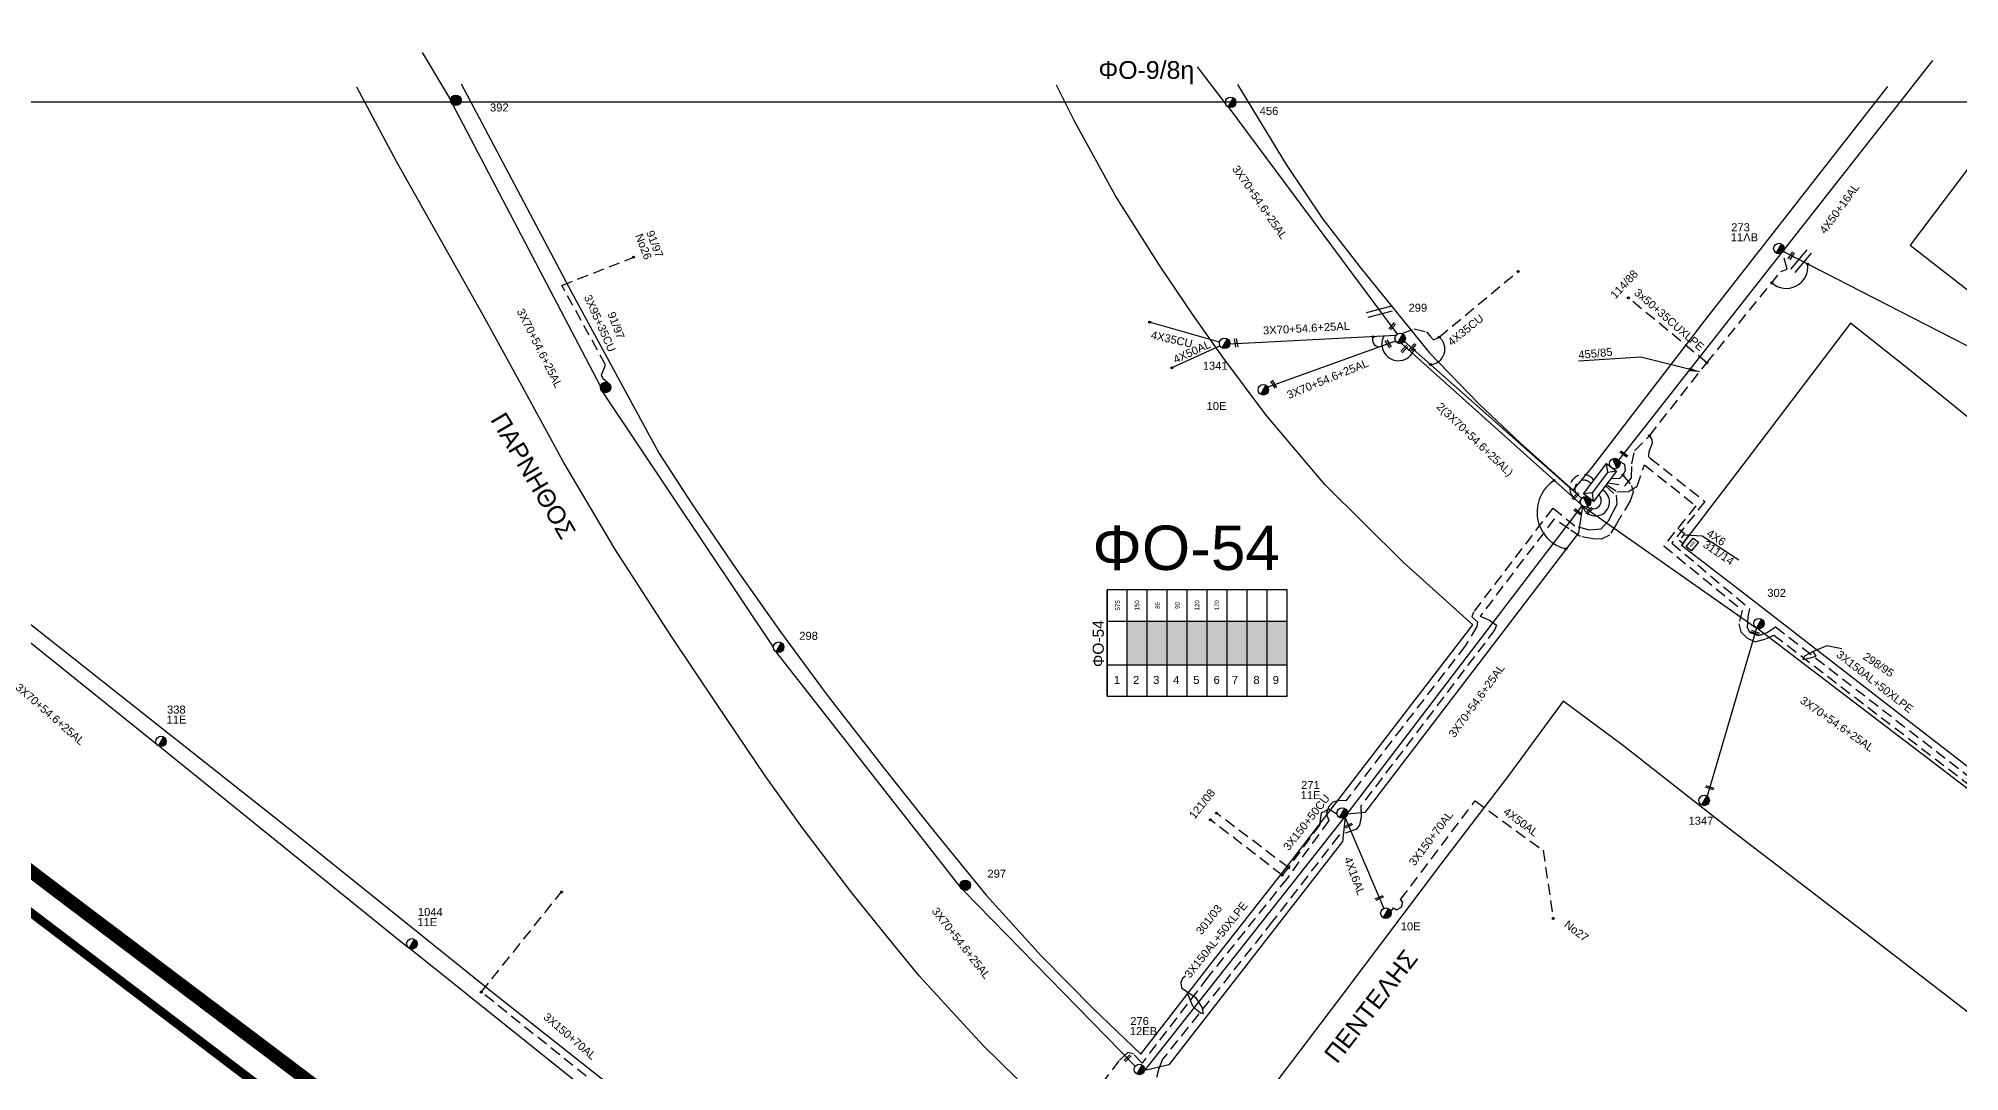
# Model space of a CAD drawing. Header units: millimetres. Extents: x 912 to 3023, y 735 to 1796.
# Drawn here: x 1885.6 to 2317.8, y 1562.5 to 1795 of the extents above; entities that cross this region are included whole.
import ezdxf
from ezdxf.enums import TextEntityAlignment as Align

# ---------------------------------------------------------------- set-up
doc = ezdxf.new("R2010")
doc.units = ezdxf.units.MM
doc.linetypes.add('CENTER', pattern=[50.8, 31.75, -6.35, 6.35, -6.35])
doc.linetypes.add('DASHED', pattern=[19.05, 12.7, -6.35])
for name, color, linetype in [('Pillar OTE', 7, 'Continuous'), ('Άγνωστα', 7, 'Continuous'), ('Ασφαλειοκιβώτια Χ.Τ 9 αναχωρήσεων', 7, 'Continuous'), ('Γέφυρες Εναέριου Δικτύου', 7, 'Continuous'), ('Γυμνά εναέρια ΧΤ (3Φ)   4x16AL', 7, 'Continuous'), ('Γυμνά εναέρια ΧΤ (3Φ)   4x35CU', 7, 'Continuous'), ('Γυμνά εναέρια ΧΤ (3Φ)   4x50AL', 7, 'Continuous'), ('Γυμνά εναέρια ΧΤ και ΦΟΠ (3Φ)   4x50+16AL', 7, 'Continuous'), ('Επιγραφές - Σχήματα', 7, 'Continuous'), ('Καλώδια ΧΤ   3x150+50CU', 7, 'DASHED'), ('Καλώδια ΧΤ   3x150AL+50XLPE', 7, 'DASHED'), ('Καλώδια ΧΤ   3x95+35 CU', 7, 'DASHED'), ('Μηχανική τομή', 7, 'Continuous'), ('Στύλος Ξύλινος', 7, 'Continuous'), ('Στύλος Ξύλινος @ 1', 7, 'Continuous'), ('Στύλος ΦΜ', 7, 'Continuous'), ('Στύλος ΦΜ @ 1', 7, 'Continuous'), ('Συνδέσεις', 7, 'Continuous'), ('Συνεστραμμένα ΧΤ   3x70+54.6+25 AL', 7, 'SYN_LINE'), ('Τομή', 7, 'Continuous'), ('Υποσταθμός εναέριος 2 στύλων', 7, 'Continuous'), ('Υποσταθμός πόλεως', 7, 'Continuous'), ('Υπόβαθρο ΔΕΗ', 7, 'Continuous'), ('Υπόγεια Καλώδια Δικτύου ΧΤ      2Χ6 CU', 7, 'DASHED'), ('Υπόγεια καλώδια Δικτύου ΧΤ και Παρ. ΧΤ - 3X150+70 AL', 7, 'DASHED'), ('Υπόγεια καλώδια Παροχών ΧΤ   4x50AL', 7, 'DASHED'), ('Υπόγεια καλώδια Παροχών ΧΤ   4x6', 7, 'DASHED')]:
    doc.layers.add(name, color=color, linetype=linetype)
doc.styles.get("Standard").update_dxf_attribs({"font": 'ARIAL.TTF'})
doc.linetypes.add('SYN_LINE', pattern='A,0.5,-0.0001,["/\\/\\/\\/",Standard,S=0.1,R=0,X=0,Y=-0.05],-0.25', length=0.7501)
doc.dimstyles.new('ISO-25', dxfattribs={"dimtxt": 2.5, "dimasz": 2.5, "dimexe": 1.25, "dimexo": 0.625, "dimtad": 1, "dimtxsty": 'Standard', "dimcen": 2.5, "dimadec": 0, "dimazin": 0, "dimtfac": 1, "dimtmove": 0, "dimatfit": 3, "dimfxl": 1, "dimarcsym": 0})

# ---------------------------------------------------------------- blocks, each defined once
blk = doc.blocks.new('ΥΠΑΡΧΩΝ ΤΣΙΜΕΝΤΕΝΙΟΣ ΣΤΥΛΟΣ')
at = {"layer": 'Στύλος ΦΜ'}
blk.add_hatch(color=7, dxfattribs=at).paths.add_polyline_path([(-1.29, -2.28, 0.574793), (2.62, 0, 0.268822), (1.3, 2.27)])
at = {"layer": 'Στύλος ΦΜ', "color": 7}
blk.add_line((-1.29, -2.28), (1.3, 2.27), dxfattribs=at)
blk.add_circle((0, 0), 2.62, dxfattribs=at)
at = {"layer": 'Στύλος ΦΜ', "flags": 4}
for tag, p in [('ΑΡΙΘΜΟΣ', (-4.68, 8.05)), ('ΤΥΠΟΣ', (-4.91, 3.03))]:
    blk.add_attdef(tag, p, '', height=4, dxfattribs=at)
blk = doc.blocks.new('ΥΠΑΡΧΩΝ ΞΥΛΙΝΟΣ ΣΤΥΛΟΣ')
at = {"layer": 'Στύλος Ξύλινος'}
h = blk.add_hatch(color=7, dxfattribs=at)
h.paths.add_polyline_path([(-2.62, 0, 0.270008), (-1.29, -2.28), (1.3, 2.27, 0.576266)])
h.paths.add_polyline_path([(-1.29, -2.28, 0.574793), (2.62, 0, 0.268822), (1.3, 2.27)])
at = {"layer": 'Στύλος Ξύλινος', "color": 7}
blk.add_line((-1.29, -2.28), (1.3, 2.27), dxfattribs=at)
blk.add_circle((0, 0), 2.62, dxfattribs=at)
at = {"layer": 'Στύλος Ξύλινος', "flags": 4}
for tag, p in [('ΑΡΙΘΜΟΣ', (-4.91, 8.6)), ('ΤΥΠΟΣ', (-4.85, 3.39))]:
    blk.add_attdef(tag, p, '', height=4, dxfattribs=at)
blk = doc.blocks.new('ΥΠΟΣΤΑΘΜΟΣ ΕΝΑΕΡΙΟΣ ΕΠΙ 2 ΣΤΥΛΩΝ')
at = {"layer": 'Υποσταθμός εναέριος 2 στύλων', "linetype": 'Continuous'}
for points in [[(-11.97, -2.11, 0.574793), (-8.45, -0.07, 0.268822), (-9.64, 1.98)], [(9.68, -2.15, 0.574793), (13.19, -0.1, 0.268822), (12.01, 1.95)]]:
    blk.add_hatch(color=256, dxfattribs=at).paths.add_polyline_path(points)
for p, q in [((-11.97, -2.11), (-9.64, 1.98)), ((9.68, -2.15), (12.01, 1.95))]:
    blk.add_line(p, q, dxfattribs=at)
for centre in [(-10.81, -0.07), (10.84, -0.1)]:
    blk.add_circle(centre, 2.36, dxfattribs=at)
at = {"layer": 'Υποσταθμός πόλεως', "linetype": 'Continuous', "ltscale": 40}
blk.add_lwpolyline([(-8.57, 2.82), (8.57, 2.82), (8.57, -2.82), (-8.57, -2.82)], close=True, dxfattribs=at)
for points in [[(-5.75, 0), (-8.57, 2.82)], [(-8.57, -2.82), (-5.75, 0)], [(-5.75, 0), (5.75, 0)], [(5.75, 0), (8.57, 2.82)], [(8.57, -2.82), (5.75, 0)]]:
    blk.add_lwpolyline(points, dxfattribs=at)
at = {"layer": 'Υποσταθμός εναέριος 2 στύλων', "ltscale": 40, "flags": 1}
for tag, p in [('ΜΕΤΑΣΧΗΜΑΤΙΣΜΟΣ', (14.09, 2.51)), ('ΙΣΧΥΣ', (14.07, -0.28)), ('ΑΡΙΘΜΟΣ', (14.19, -3))]:
    blk.add_attdef(tag, p, '', height=1.8, dxfattribs=at)
blk = doc.blocks.new('ΜΗΧΑΝΙΚΗ ΤΟΜΗ')
at = {"layer": 'Μηχανική τομή', "ltscale": 40}
for p, q in [((-1.89, 0.78), (1.89, 0.78)), ((1.89, 0), (-1.89, 0))]:
    blk.add_line(p, q, dxfattribs=at)
blk = doc.blocks.new('ΤΟΜΗ')
at = {"layer": 'Τομή', "ltscale": 40}
for p, q in [((-5.68, 0), (5.68, 0)), ((5.68, -2.33), (-5.68, -2.33))]:
    blk.add_line(p, q, dxfattribs=at)
blk = doc.blocks.new('_ΣΥΝΔΕΣΗ')
at = {"layer": 'Συνδέσεις', "linetype": 'SYN_LINE', "ltscale": 40}
blk.add_hatch(color=256, dxfattribs=at).paths.add_polyline_path([(0.5, -0.01, 1), (-0.5, -0.01, 1)])
at = {"layer": 'Συνδέσεις'}
blk.add_circle((0, -0.01), 0.5, dxfattribs=at)
blk = doc.blocks.new('ΑΣΦΑΛΕΙΟΚΙΒΩΤΙΟ ΥΠΟΣΤΑΘΜΟΥ 9 ΑΝΑΧΩΡΗΣΕΩΝ')
at = {"layer": 'Ασφαλειοκιβώτια Χ.Τ 9 αναχωρήσεων', "ltscale": 40}
for p, q in [((-23.8, 40.36), (24.02, 40.36)), ((-9.72, 40.36), (-9.72, -40.64)), ((9.94, 40.36), (9.94, -40.64)), ((-23.8, 31.36), (24.02, 31.36)), ((-23.8, 22.36), (24.02, 22.36)), ((-23.8, 13.36), (24.02, 13.36)), ((-23.8, 4.36), (24.02, 4.36)), ((-23.8, -4.64), (24.02, -4.64)), ((-23.8, -13.64), (24.02, -13.64)), ((-23.8, -22.64), (24.02, -22.64)), ((-23.8, -31.64), (24.02, -31.64))]:
    blk.add_line(p, q, dxfattribs=at)
at = {"layer": 'Ασφαλειοκιβώτια Χ.Τ 9 αναχωρήσεων'}
blk.add_lwpolyline([(-23.8, -40.64), (24.02, -40.64), (24.02, 40.36), (-23.8, 40.36)], close=True, dxfattribs=at)
for s, p in [('1', (-18.29, 37.24)), ('2', (-18.29, 28.67)), ('3', (-18.29, 19.6)), ('4', (-18.29, 10.58)), ('5', (-18.29, 1.57)), ('6', (-18.29, -7.57)), ('7', (-18.29, -15.81)), ('8', (-18.29, -25.5)), ('9', (-18.29, -34.19))]:
    blk.add_text(s, height=3.6, rotation=270, dxfattribs=at).set_placement(p)
at = {"layer": 'Ασφαλειοκιβώτια Χ.Τ 9 αναχωρήσεων', "ltscale": 40}
for tag, height, p in [('ΟΝΟΜΑ', 5, (-0.16, 44.31)), ('ΚΕΙΜΕΝΟ 1', 2, (17.06, 35.59)), ('ΚΕΙΜΕΝΟ 2', 2, (17.06, 26.88)), ('ΚΕΙΜΕΝΟ 3', 2, (17.06, 17.69)), ('ΚΕΙΜΕΝΟ 4', 2, (17.06, 8.71)), ('ΚΕΙΜΕΝΟ 5', 2, (17.06, -0.13)), ('ΚΕΙΜΕΝΟ 6', 2, (17.06, -9.05)), ('ΚΕΙΜΕΝΟ 7', 2, (17.06, -18.13)), ('ΚΕΙΜΕΝΟ 8', 2, (17.06, -26.85)), ('ΣΧ', 2, (-0.1, -42.64)), ('ΚΕΙΜΕΝΟ 9', 2, (17.06, -35.99))]:
    blk.add_attdef(tag, text='', height=height, dxfattribs=at).set_placement(p, align=Align.MIDDLE_CENTER)
blk = doc.blocks.new('PILLAR ΟΤΕ')
at = {"layer": 'Pillar OTE', "ltscale": 40}
blk.add_lwpolyline([(-3.3, 2), (3.4, 2), (3.4, -2), (-3.3, -2)], close=True, dxfattribs=at)
at = {"layer": 'Pillar OTE', "insert": (-1.8, 0.7), "char_height": 1.357, "width": 109.961, "attachment_point": 1}
blk.add_mtext('{\\fArial|b1|i0|c161|p34;OTE}', dxfattribs=at)

msp = doc.modelspace()

# ---------------------------------------------------------------- hatches: boundary and pattern name
at = {"layer": 'Pillar OTE', "ltscale": 40}
h = msp.add_hatch(color=256, dxfattribs=at)
h.dxf.hatch_style = 1
h.paths.add_polyline_path([(2254.31, 1684.58), (2254.85, 1684.45), (2254.6, 1684.96)])
at = {"layer": 'Ασφαλειοκιβώτια Χ.Τ 9 αναχωρήσεων'}
for color, points in [(2, [(2130.52, 1663.83), (2130.52, 1654.01), (2135.02, 1654.01), (2135.02, 1663.83)]), (151, [(2135.02, 1663.83), (2135.02, 1654.01), (2139.52, 1654.01), (2139.52, 1663.83)]), (1, [(2139.52, 1663.83), (2139.52, 1654.01), (2144.02, 1654.01), (2144.02, 1663.83)]), (62, [(2144.02, 1663.83), (2144.02, 1654.01), (2148.52, 1654.01), (2148.52, 1663.83)]), (6, [(2148.52, 1663.83), (2148.52, 1654.01), (2153.02, 1654.01), (2153.02, 1663.83)]), (85, [(2153.02, 1663.83), (2153.02, 1654.01), (2157.52, 1654.01), (2157.52, 1663.83)]), (30, [(2157.52, 1663.83), (2157.52, 1654.01), (2162.02, 1654.01), (2162.02, 1663.83)]), (154, [(2162.02, 1663.83), (2162.02, 1654.01), (2166.52, 1654.01), (2166.52, 1663.83)])]:
    msp.add_hatch(color=color, dxfattribs=at).paths.add_polyline_path(points)

# ---------------------------------------------------------------- linework, layer by layer
at = {"layer": 'Άγνωστα', "color": 6, "linetype": 'DASHED', "ltscale": 0.2}
for points in [[(2238.69, 1695.02), (2242.58, 1694.36), (2243.99, 1696.13), (2244.11, 1699.25), (2244.69, 1702.19), (2248.05, 1705.6), (2260.95, 1721.99), (2277.62, 1742.52), (2279, 1743.1), (2277.99, 1746.87)], [(2260.95, 1721.99), (2243.31, 1736.65)]]:
    msp.add_lwpolyline(points, dxfattribs=at)
at = {"layer": 'Άγνωστα', "color": 2, "linetype": 'DASHED', "ltscale": 0.2}
for points in [[(2165.42, 1606.66), (2149.27, 1619.16)], [(2166.81, 1608.37), (2150.66, 1620.65)]]:
    msp.add_lwpolyline(points, dxfattribs=at)
at = {"layer": 'Άγνωστα', "color": 1, "linetype": 'DASHED', "ltscale": 0.2}
msp.add_arc((2233.12, 1693.81), 3.01, 35.5866, 259.4597, dxfattribs=at)
at = {"layer": 'Άγνωστα', "color": 30, "linetype": 'DASHED', "ltscale": 0.2}
msp.add_arc((2233.26, 1693.62), 1.97, 33.0281, 262.8367, dxfattribs=at)
at = {"layer": 'Γέφυρες Εναέριου Δικτύου'}
for centre, radius, start, end in [((2278.83, 1743.63), 4.88, 228.1154, 6.7399), ((2187.39, 1727.2), 1.65, 156.752, 264.4725), ((2191.58, 1726.21), 3.74, 151.8176, 339.6877), ((2198.53, 1725.09), 3.5, 274.7462, 50.3701), ((2231.29, 1688.37), 8.52, 123.1058, 256.24)]:
    msp.add_arc(centre, radius, start, end, dxfattribs=at)
at = {"layer": 'Γυμνά εναέρια ΧΤ (3Φ)   4x16AL', "color": 2}
msp.add_lwpolyline([(2179.6, 1619.55), (2188.29, 1599.21)], dxfattribs=at)
at = {"layer": 'Γυμνά εναέρια ΧΤ (3Φ)   4x35CU', "color": 30, "linetype": 'DASHED', "ltscale": 0.2}
msp.add_lwpolyline([(2192.39, 1728.58), (2195.1, 1729.67), (2197.91, 1728.99), (2198.73, 1727.98), (2199.47, 1727.2), (2200.76, 1727.78), (2218.51, 1742.58)], dxfattribs=at)
at = {"layer": 'Γυμνά εναέρια ΧΤ (3Φ)   4x35CU', "color": 30, "linetype": 'SYN_LINE', "ltscale": 20}
msp.add_lwpolyline([(2151.34, 1726.61), (2135.61, 1731.16)], dxfattribs=at)
at = {"layer": 'Γυμνά εναέρια ΧΤ (3Φ)   4x50AL', "color": 30, "linetype": 'SYN_LINE', "ltscale": 10}
msp.add_lwpolyline([(2151.46, 1725.82), (2140.59, 1720.9)], dxfattribs=at)
at = {"layer": 'Γυμνά εναέρια ΧΤ και ΦΟΠ (3Φ)   4x50+16AL', "color": 62}
for points in [[(2278.3, 1747.38), (2311.81, 1790.05)], [(2241.17, 1700.08), (2277.76, 1746.7)]]:
    msp.add_lwpolyline(points, dxfattribs=at)
at = {"layer": 'Επιγραφές - Σχήματα'}
msp.add_lwpolyline([(917.41, 770.73), (2916.72, 770.73), (2916.72, 1780.64), (917.41, 1780.64)], close=True, dxfattribs=at)
for points in [[(2291.33, 1657.62), (2287.99, 1658.28), (2284.89, 1657.05), (2282.93, 1655.95), (2282.56, 1655.19), (2283.99, 1655.49), (2285.53, 1655.99), (2284.89, 1657.05)], [(2143.63, 1583.96), (2142.97, 1583.41), (2142.65, 1582.51), (2142.78, 1581.34), (2143.97, 1580.53), (2145.21, 1579.66), (2145.95, 1579.11), (2147.35, 1576.99), (2147.63, 1575.47), (2147.06, 1575.64), (2146.12, 1576.35), (2145.29, 1577.22), (2144.82, 1578.48), (2143.97, 1580.53)]]:
    msp.add_lwpolyline(points, dxfattribs=at)
at = {"layer": 'Καλώδια ΧΤ   3x150+50CU', "color": 2, "ltscale": 0.2}
msp.add_lwpolyline([(2177.81, 1620.31), (2175.95, 1621.53), (2174.16, 1620.67), (2173.88, 1618.56), (2173.88, 1618.09), (2166.81, 1608.37), (2165.42, 1606.66)], dxfattribs=at)
at = {"layer": 'Καλώδια ΧΤ   3x150AL+50XLPE', "color": 6, "ltscale": 0.2}
msp.add_lwpolyline([(2248.05, 1705.6), (2248.62, 1704.71), (2248.67, 1703.93), (2247.9, 1701.94), (2247.81, 1700.92), (2248.21, 1700.55), (2260.52, 1690.8), (2253.07, 1681.41), (2270.53, 1666.73), (2270.18, 1664.89), (2270, 1662.39), (2270.65, 1661.33), (2272.55, 1660.63), (2274.51, 1661.28), (2276.39, 1662.56), (2327.92, 1622.69)], dxfattribs=at)
at = {"layer": 'Καλώδια ΧΤ   3x150AL+50XLPE', "color": 85, "ltscale": 0.2}
msp.add_lwpolyline([(2238.38, 1694.61), (2240.74, 1692.97), (2243.35, 1693), (2245.29, 1694.26), (2246.92, 1699.04), (2258.5, 1689.79), (2251.27, 1680.81), (2268.93, 1666.33), (2268.19, 1663.27), (2268.62, 1661.43), (2269.95, 1660.1), (2271.84, 1659.16), (2274.42, 1659.94), (2276.03, 1660.73), (2325.93, 1622.44)], dxfattribs=at)
at = {"layer": 'Καλώδια ΧΤ   3x150AL+50XLPE', "color": 62, "ltscale": 0.2}
for points in [[(2239.38, 1695.93), (2241.36, 1696.07), (2242.05, 1696.7), (2242.69, 1697.74), (2242.51, 1699.14), (2241.38, 1699.68)], [(2242.05, 1696.7), (2244.05, 1694.35), (2244.37, 1692.82), (2243.73, 1690.97), (2240.66, 1685.79), (2239.1, 1683.23), (2237.21, 1682.34), (2235.36, 1682.38), (2232.48, 1682.88), (2229.88, 1684.66), (2226.64, 1686.86), (2209.99, 1665), (2212.09, 1664.06), (2213.66, 1662.93), (2213.29, 1661.96), (2183.15, 1622.32), (2183.18, 1619.78), (2182.79, 1617.9), (2182.02, 1616.93), (2178.14, 1615.6), (2163.27, 1596.3), (2138.53, 1565.23), (2137.71, 1563.14), (2137.18, 1561.13)]]:
    msp.add_lwpolyline(points, dxfattribs=at)
at = {"layer": 'Καλώδια ΧΤ   3x150AL+50XLPE', "color": 5, "ltscale": 0.2}
msp.add_lwpolyline([(2238.13, 1694.28), (2240.54, 1692.19), (2240.73, 1690.09), (2239.83, 1688.36), (2238.74, 1686.34), (2237.08, 1684.52), (2234.53, 1684.3), (2231.3, 1685.23), (2226.3, 1689.29), (2208.45, 1665.88), (2208.08, 1664.81), (2209.38, 1663.7), (2209.21, 1662.63), (2206.63, 1658.3), (2192.41, 1639.95), (2179.76, 1623.41), (2178.36, 1623.46), (2176.82, 1623.11), (2175.94, 1622.17), (2175.31, 1620.59), (2175.89, 1618.95), (2166.51, 1605.96), (2148.66, 1583.66), (2133.89, 1564.37), (2131.97, 1566.44), (2130.67, 1566.75), (2128.66, 1564.9), (2118.27, 1551)], dxfattribs=at)
at = {"layer": 'Καλώδια ΧΤ   3x95+35 CU', "color": 151, "ltscale": 0.2}
msp.add_lwpolyline([(2014.29, 1716.94), (2012.59, 1718.46), (2012.3, 1719.29), (2012.82, 1720.56), (2013.22, 1721.51), (2003.36, 1739.42), (2019.57, 1745.75)], dxfattribs=at)
at = {"layer": 'Συνεστραμμένα ΧΤ   3x70+54.6+25 AL', "color": 151, "ltscale": 20}
for points in [[(1978.36, 1781.21), (1971.99, 1791.81)], [(2012.07, 1716.73), (1978.81, 1780.14)], [(2232.76, 1690.01), (2192.24, 1726.34)], [(2050.98, 1657.96), (2012.5, 1715.52)], [(2233.02, 1689.76), (2232.07, 1683.76), (2184.03, 1620.82), (2180.08, 1620.43)], [(2093.02, 1603.99), (2051.59, 1656.96)], [(2179.62, 1619.72), (2179.02, 1614.26), (2139.91, 1563.97), (2134.5, 1562.68)], [(2132.38, 1563.66), (2093.63, 1603.33)]]:
    msp.add_lwpolyline(points, dxfattribs=at)
at = {"layer": 'Συνεστραμμένα ΧΤ   3x70+54.6+25 AL', "color": 2, "ltscale": 20}
for points in [[(2152.72, 1780.26), (2146.41, 1788.64)], [(2153.26, 1779.59), (2191.3, 1728.45)], [(2180.1, 1620.58), (2232.94, 1689.82)], [(2134.45, 1562.61), (2179.48, 1619.63)]]:
    msp.add_lwpolyline(points, dxfattribs=at)
at = {"layer": 'Συνεστραμμένα ΧΤ   3x70+54.6+25 AL', "color": 6, "ltscale": 20}
msp.add_lwpolyline([(2348.51, 1710.95), (2278.14, 1747.05)], dxfattribs=at)
at = {"layer": 'Συνεστραμμένα ΧΤ   3x70+54.6+25 AL', "color": 30, "ltscale": 20}
for points in [[(2190.97, 1728.11), (2153.66, 1726.22)], [(2190.95, 1726.9), (2162.21, 1716.51)], [(2192.94, 1726.81), (2232.81, 1691.47)]]:
    msp.add_lwpolyline(points, dxfattribs=at)
at = {"layer": 'Συνεστραμμένα ΧΤ   3x70+54.6+25 AL', "color": 1, "ltscale": 20}
for points in [[(1850.14, 1686.09), (1912.22, 1636.13)], [(2233.06, 1689.73), (2271.8, 1662.52)], [(2272.12, 1662.26), (2261.05, 1624.44)], [(2272.48, 1662.14), (2328.65, 1619.29)], [(1912.89, 1635.64), (1968.69, 1590.51)], [(1969.33, 1590.07), (2021.71, 1548.06)]]:
    msp.add_lwpolyline(points, dxfattribs=at)
at = {"layer": 'Συνεστραμμένα ΧΤ   3x70+54.6+25 AL', "color": 2, "ltscale": 20}
msp.add_arc((2235.96, 1690.66), 3.12, 200.7092, 61.2488, dxfattribs=at)
at = {"layer": 'Συνεστραμμένα ΧΤ   3x70+54.6+25 AL', "color": 151, "ltscale": 20}
msp.add_arc((2235.36, 1691), 1.86, 228.1919, 45.8762, dxfattribs=at)
at = {"layer": 'Υπόβαθρο ΔΕΗ', "color": 1, "linetype": 'CENTER', "ltscale": 1.5, "const_width": 2}
msp.add_lwpolyline([(1627.41, 1794.01), (1868.38, 1610.04), (2120.26, 1418.68), (2366.87, 1224.03), (2721.51, 953.66)], dxfattribs=at)
at = {"layer": 'Υπόβαθρο ΔΕΗ', "linetype": 'DASHED', "ltscale": 3, "const_width": 3}
msp.add_lwpolyline([(1652.19, 1783.79), (1777.08, 1688.76), (1890.58, 1602.48), (1989.03, 1528.13), (2095.36, 1446.37), (2210.67, 1355.91), (2320.58, 1269.14), (2907.21, 821.04)], dxfattribs=at)
at = {"layer": 'Υπόβαθρο ΔΕΗ'}
for points in [[(2105.78, 1560.84), (2098.25, 1568.24), (2091.16, 1575.9), (2083.72, 1584.03), (2077.09, 1592.23), (2068.57, 1602.7), (2057.46, 1617.39), (2049.12, 1629), (2038.2, 1645.14), (2027.9, 1660.63), (2015.32, 1680.14), (2003.67, 1699.77), (1994.5, 1716.6), (1985.65, 1732.75), (1976.03, 1749.78), (1966.19, 1767.28), (1957.28, 1784.05)], [(1980.7, 1784.78), (2005.57, 1737.93), (2025.26, 1701.57), (2032.63, 1690.22), (2042.81, 1675.26), (2052.58, 1661.46), (2063.09, 1647.17), (2076.49, 1629.92), (2086.89, 1616.82), (2098.86, 1602.2), (2111.26, 1588.48), (2123, 1576.57), (2133.63, 1566.38), (2149.68, 1587.1), (2164.73, 1606.29), (2188.4, 1637.06), (2208.35, 1662.99), (2192.65, 1677.1), (2175.01, 1694.63), (2161.85, 1710.23), (2152.04, 1723.26), (2145.37, 1732.73), (2137.92, 1743.83), (2127.93, 1759.61), (2118.71, 1776.41), (2114.64, 1784.49)], [(2155.36, 1784.61), (2166.29, 1766.62), (2174.54, 1754.36), (2183.11, 1743.32), (2192.4, 1731.84), (2198.53, 1724.35), (2209.63, 1712.79), (2219.02, 1703.92), (2230.92, 1693.33), (2235.12, 1698.34), (2260.57, 1731.56), (2301.71, 1784.17)], [(2333.1, 1783.41), (2306.71, 1748.46), (2330.1, 1730.23), (2350.33, 1714.63), (2367.8, 1700.91), (2384.97, 1687.4), (2399.65, 1675.96), (2419.52, 1660.67), (2440.3, 1644.58), (2456.62, 1631.97), (2477.64, 1615.69), (2493.34, 1603.43), (2513.51, 1587.6), (2528.52, 1576.41), (2549.64, 1559.41), (2559.16, 1571.71), (2583.04, 1602.41), (2595.96, 1618.91), (2555.6, 1652.45), (2529.08, 1674.71), (2491.3, 1705.89), (2452.09, 1737.98), (2418.48, 1765.69), (2397.26, 1783.19)], [(2293.3, 1730.92), (2269.79, 1700), (2255.27, 1680.99), (2269.92, 1669.73), (2300.25, 1646.11), (2330.93, 1622.41), (2356.02, 1603.09), (2391.22, 1575.96), (2420.47, 1553.46), (2452, 1529.39), (2475.8, 1511.82), (2497.97, 1494.59), (2518.28, 1520.04), (2533.89, 1539.25), (2493.11, 1571.65), (2468.85, 1591.11), (2439.07, 1614.67), (2385.04, 1657.59), (2385.04, 1657.59), (2344.84, 1689.8), (2324.81, 1705.65), (2306.27, 1720.61), (2293.3, 1730.92)], [(2259.94, 1683.07), (2268.13, 1677.67)], [(1863.76, 1679.02), (1942.59, 1616.63), (1988.58, 1579.65), (2044.23, 1535.67)], [(2228.62, 1645.87), (2216.39, 1629.15), (2201.25, 1609.4), (2179.3, 1580.19), (2164.48, 1560.61), (2155.08, 1548.68), (2170.74, 1536.54), (2182.98, 1527.43), (2204.4, 1510.26), (2215.4, 1502.92), (2226.59, 1492.98), (2239.62, 1483.4), (2254.79, 1471.71), (2273.95, 1456.52), (2289.57, 1444.68), (2307.2, 1430.83), (2329.28, 1413.75)], [(2320.39, 1575.3), (2296.75, 1593.53), (2264.91, 1617.91), (2241.91, 1636.01), (2228.62, 1645.87)]]:
    msp.add_lwpolyline(points, dxfattribs=at)
at = {"layer": 'Υπόγεια Καλώδια Δικτύου ΧΤ      2Χ6 CU', "linetype": 'DASHED', "ltscale": 0.2}
msp.add_lwpolyline([(2256.79, 1682.98), (2255.58, 1681.39)], dxfattribs=at)
at = {"layer": 'Υπόγεια καλώδια Δικτύου ΧΤ και Παρ. ΧΤ - 3X150+70 AL', "color": 2, "ltscale": 0.2}
msp.add_lwpolyline([(2189.88, 1598.45), (2190.45, 1599.33), (2191.16, 1598.86), (2192.29, 1599.47), (2192.39, 1599.96), (2192.46, 1600.65), (2192.08, 1601.19), (2208.81, 1623.38)], dxfattribs=at)
at = {"layer": 'Υπόγεια καλώδια Δικτύου ΧΤ και Παρ. ΧΤ - 3X150+70 AL', "color": 1, "ltscale": 0.2}
msp.add_lwpolyline([(2022.38, 1548.52), (2020.73, 1551.92), (1985.25, 1580.37), (2003.28, 1602.89)], dxfattribs=at)
at = {"layer": 'Υπόγεια καλώδια Παροχών ΧΤ   4x50AL', "color": 2, "ltscale": 0.2}
msp.add_lwpolyline([(2208.81, 1623.38), (2224.13, 1612.27), (2226.4, 1596.93)], dxfattribs=at)
at = {"layer": 'Υπόγεια καλώδια Παροχών ΧΤ   4x6', "color": 85, "linetype": 'DASHED', "ltscale": 0.1}
msp.add_lwpolyline([(2254.85, 1684.46), (2255.99, 1683.58), (2254.78, 1682), (2256.33, 1680.81)], dxfattribs=at)

# ---------------------------------------------------------------- block references
at = {"layer": 'Pillar OTE', "xscale": 0.375, "yscale": 0.375, "zscale": 0.375, "rotation": 52.05651626427704}
msp.add_blockref('PILLAR ΟΤΕ', (2257.69, 1681.1), dxfattribs=at)
at = {"layer": 'Ασφαλειοκιβώτια Χ.Τ 9 αναχωρήσεων', "xscale": 0.5, "yscale": 0.5, "zscale": 0.5, "rotation": 90}
msp.add_blockref('ΑΣΦΑΛΕΙΟΚΙΒΩΤΙΟ ΥΠΟΣΤΑΘΜΟΥ 9 ΑΝΑΧΩΡΗΣΕΩΝ', (2146.2, 1658.87), dxfattribs=at).add_auto_attribs({'ΟΝΟΜΑ': 'ΦΟ-54', 'ΚΕΙΜΕΝΟ 2': '150', 'ΚΕΙΜΕΝΟ 1': '575', 'ΚΕΙΜΕΝΟ 3': '85', 'ΚΕΙΜΕΝΟ 4': '90', 'ΚΕΙΜΕΝΟ 5': '120', 'ΚΕΙΜΕΝΟ 6': '170'})
at = {"layer": 'Μηχανική τομή'}
for p, xscale, yscale, zscale, rotation in [((2279.79, 1746.2), 0.4999999999998978, 0.4999999999998978, 0.4999999999998978, 236.8898457126369), ((2190.1, 1730.35), 0.4999999999998896, 0.4999999999998896, 0.4999999999998896, 228.1985335219322), ((2154.87, 1726.44), 0.4999999999996909, 0.4999999999996909, 0.4999999999996909, 279.8065756433065), ((2189.11, 1726.18), 0.4999999999997572, 0.4999999999997572, 0.4999999999997572, 302.0510976630227), ((2192.76, 1725.23), 0.4999999999998896, 0.4999999999998896, 0.4999999999998896, 228.1985335219322), ((2194.61, 1725.67), 0.4999999999998896, 0.4999999999998896, 0.4999999999998896, 228.1985335219322), ((2163.34, 1717.06), 0.4999999999996609, 0.4999999999996609, 0.4999999999996609, 302.0510976630296), ((2242.39, 1701.63), 0.4999999999999492, 0.4999999999999492, 0.4999999999999492, 144.5417325549144), ((2231.32, 1692.11), 0.4999999999998895, 0.4999999999998895, 0.4999999999998895, 228.1985335219322), ((2232.03, 1688.63), 0.4999999999999492, 0.4999999999999492, 0.4999999999999492, 144.5417325549144), ((2234.37, 1688.81), 0.4999999999998896, 0.4999999999998896, 0.4999999999998896, 228.1985335219322), ((2271.89, 1661.48), 0.4999999999999067, 0.4999999999999067, 0.4999999999999067, 160.1545678412692), ((2261.66, 1626.53), 0.4999999999999375, 0.4999999999999375, 0.4999999999999375, 161.2019441208051), ((2180.26, 1618.02), 0.4999999999998183, 0.4999999999998183, 0.4999999999998183, 204.694112865647), ((2187.22, 1601.73), 0.4999999999998183, 0.4999999999998183, 0.4999999999998183, 204.694112865647), ((2130.5, 1565.6), 0.500000000000009, 0.500000000000009, 0.500000000000009, 224.2797414059629)]:
    msp.add_blockref('ΜΗΧΑΝΙΚΗ ΤΟΜΗ', p, dxfattribs=dict(at, xscale=xscale, yscale=yscale, zscale=zscale, rotation=rotation))
at = {"layer": 'Στύλος Ξύλινος @ 1', "ltscale": 40}
ref = msp.add_blockref('ΥΠΑΡΧΩΝ ΞΥΛΙΝΟΣ ΣΤΥΛΟΣ', (1979.53, 1781.08), dxfattribs=dict(at, xscale=0.4499999999998181, yscale=0.4499999999998181, zscale=0.4499999999998181))
ref.add_attrib('ΤΥΠΟΣ', '392', (1987.21, 1778.57), dxfattribs={"layer": 'Στύλος Ξύλινος', "height": 1.8, "flags": 4})
at = {"layer": 'Στύλος Ξύλινος @ 1', "ltscale": 40, "xscale": 0.4499999999998181, "yscale": 0.4499999999998181, "zscale": 0.4499999999998181}
msp.add_blockref('ΥΠΑΡΧΩΝ ΞΥΛΙΝΟΣ ΣΤΥΛΟΣ', (2013.21, 1716.45), dxfattribs=at)
at = {"layer": 'Στύλος Ξύλινος @ 1', "ltscale": 40}
ref = msp.add_blockref('ΥΠΑΡΧΩΝ ΞΥΛΙΝΟΣ ΣΤΥΛΟΣ', (2094.12, 1604.4), dxfattribs=dict(at, xscale=0.4499999999998181, yscale=0.4499999999998181, zscale=0.4499999999998181))
ref.add_attrib('ΤΥΠΟΣ', '297', (2099.11, 1606.12), dxfattribs={"layer": 'Στύλος Ξύλινος', "height": 1.8, "flags": 4})
at = {"layer": 'Στύλος ΦΜ @ 1', "ltscale": 40}
ref = msp.add_blockref('ΥΠΑΡΧΩΝ ΤΣΙΜΕΝΤΕΝΙΟΣ ΣΤΥΛΟΣ', (2153.84, 1780.62), dxfattribs=dict(at, xscale=0.4499999999998181, yscale=0.4499999999998181, zscale=0.4499999999998181))
ref.add_attrib('ΤΥΠΟΣ', '456', (2160.36, 1777.8), dxfattribs={"layer": 'Στύλος ΦΜ', "height": 1.8, "flags": 4})
ref = msp.add_blockref('ΥΠΑΡΧΩΝ ΤΣΙΜΕΝΤΕΝΙΟΣ ΣΤΥΛΟΣ', (2277.17, 1747.72), dxfattribs=dict(at, xscale=0.4499999999998181, yscale=0.4499999999998181, zscale=0.4499999999998181))
ref.add_attrib('ΤΥΠΟΣ', '11ΛB', (2266.34, 1749.35), dxfattribs={"layer": 'Στύλος ΦΜ', "height": 1.8, "flags": 4})
ref.add_attrib('ΑΡΙΘΜΟΣ', '273', (2266.45, 1751.61), dxfattribs={"layer": 'Στύλος ΦΜ', "height": 1.8, "flags": 4})
ref = msp.add_blockref('ΥΠΑΡΧΩΝ ΤΣΙΜΕΝΤΕΝΙΟΣ ΣΤΥΛΟΣ', (2191.97, 1727.48), dxfattribs=dict(at, xscale=0.4499999999998181, yscale=0.4499999999998181, zscale=0.4499999999998181))
ref.add_attrib('ΤΥΠΟΣ', '299', (2193.85, 1733.5), dxfattribs={"layer": 'Στύλος ΦΜ', "height": 1.8, "flags": 4})
ref = msp.add_blockref('ΥΠΑΡΧΩΝ ΤΣΙΜΕΝΤΕΝΙΟΣ ΣΤΥΛΟΣ', (2152.49, 1726.38), dxfattribs=dict(at, xscale=0.4499999999998181, yscale=0.4499999999998181, zscale=0.4499999999998181))
ref.add_attrib('ΤΥΠΟΣ', '1341', (2147.56, 1720.44), dxfattribs={"layer": 'Στύλος ΦΜ', "height": 1.8, "flags": 4})
ref = msp.add_blockref('ΥΠΑΡΧΩΝ ΤΣΙΜΕΝΤΕΝΙΟΣ ΣΤΥΛΟΣ', (2161.19, 1715.93), dxfattribs=dict(at, xscale=0.4499999999998181, yscale=0.4499999999998181, zscale=0.4499999999998181))
ref.add_attrib('ΤΥΠΟΣ', '10E', (2148.42, 1711.37), dxfattribs={"layer": 'Στύλος ΦΜ', "height": 1.8, "flags": 4})
ref = msp.add_blockref('ΥΠΑΡΧΩΝ ΤΣΙΜΕΝΤΕΝΙΟΣ ΣΤΥΛΟΣ', (2272.68, 1663.3), dxfattribs=dict(at, xscale=0.4499999999998181, yscale=0.4499999999998181, zscale=0.4499999999998181))
ref.add_attrib('ΤΥΠΟΣ', '302', (2274.56, 1669.31), dxfattribs={"layer": 'Στύλος ΦΜ', "height": 1.8, "flags": 4})
ref = msp.add_blockref('ΥΠΑΡΧΩΝ ΤΣΙΜΕΝΤΕΝΙΟΣ ΣΤΥΛΟΣ', (2052.15, 1657.99), dxfattribs=dict(at, xscale=0.4499999999998181, yscale=0.4499999999998181, zscale=0.4499999999998181))
ref.add_attrib('ΤΥΠΟΣ', '298', (2056.78, 1659.65), dxfattribs={"layer": 'Στύλος ΦΜ', "height": 1.8, "flags": 4})
ref = msp.add_blockref('ΥΠΑΡΧΩΝ ΤΣΙΜΕΝΤΕΝΙΟΣ ΣΤΥΛΟΣ', (1913.2, 1636.78), dxfattribs=dict(at, xscale=0.4499999999998181, yscale=0.4499999999998181, zscale=0.4499999999998181))
ref.add_attrib('ΤΥΠΟΣ', '11E', (1914.44, 1640.79), dxfattribs={"layer": 'Στύλος ΦΜ', "height": 1.8, "flags": 4})
ref.add_attrib('ΑΡΙΘΜΟΣ', '338', (1914.54, 1643.05), dxfattribs={"layer": 'Στύλος ΦΜ', "height": 1.8, "flags": 4})
ref = msp.add_blockref('ΥΠΑΡΧΩΝ ΤΣΙΜΕΝΤΕΝΙΟΣ ΣΤΥΛΟΣ', (2178.93, 1620.67), dxfattribs=dict(at, xscale=0.4499999999998181, yscale=0.4499999999998181, zscale=0.4499999999998181))
ref.add_attrib('ΤΥΠΟΣ', '11E', (2169.58, 1623.8), dxfattribs={"layer": 'Στύλος ΦΜ', "height": 1.8, "flags": 4})
ref.add_attrib('ΑΡΙΘΜΟΣ', '271', (2169.68, 1626.07), dxfattribs={"layer": 'Στύλος ΦΜ', "height": 1.8, "flags": 4})
ref = msp.add_blockref('ΥΠΑΡΧΩΝ ΤΣΙΜΕΝΤΕΝΙΟΣ ΣΤΥΛΟΣ', (2260.35, 1623.49), dxfattribs=dict(at, xscale=0.4499999999998181, yscale=0.4499999999998181, zscale=0.4499999999998181))
ref.add_attrib('ΤΥΠΟΣ', '1347', (2256.84, 1618.03), dxfattribs={"layer": 'Στύλος ΦΜ', "height": 1.8, "flags": 4})
ref = msp.add_blockref('ΥΠΑΡΧΩΝ ΤΣΙΜΕΝΤΕΝΙΟΣ ΣΤΥΛΟΣ', (1969.63, 1591.21), dxfattribs=dict(at, xscale=0.4499999999998181, yscale=0.4499999999998181, zscale=0.4499999999998181))
ref.add_attrib('ΤΥΠΟΣ', '11E', (1970.87, 1595.22), dxfattribs={"layer": 'Στύλος ΦΜ', "height": 1.8, "flags": 4})
ref.add_attrib('ΑΡΙΘΜΟΣ', '1044', (1970.98, 1597.49), dxfattribs={"layer": 'Στύλος ΦΜ', "height": 1.8, "flags": 4})
ref = msp.add_blockref('ΥΠΑΡΧΩΝ ΤΣΙΜΕΝΤΕΝΙΟΣ ΣΤΥΛΟΣ', (2188.75, 1598.12), dxfattribs=dict(at, xscale=0.4499999999998181, yscale=0.4499999999998181, zscale=0.4499999999998181))
ref.add_attrib('ΤΥΠΟΣ', '10E', (2192.1, 1594.26), dxfattribs={"layer": 'Στύλος ΦΜ', "height": 1.8, "flags": 4})
ref = msp.add_blockref('ΥΠΑΡΧΩΝ ΤΣΙΜΕΝΤΕΝΙΟΣ ΣΤΥΛΟΣ', (2133.32, 1562.95), dxfattribs=dict(at, xscale=0.4499999999998181, yscale=0.4499999999998181, zscale=0.4499999999998181))
ref.add_attrib('ΤΥΠΟΣ', '12EB', (2131.14, 1570.68), dxfattribs={"layer": 'Στύλος ΦΜ', "height": 1.8, "flags": 4})
ref.add_attrib('ΑΡΙΘΜΟΣ', '276', (2131.24, 1572.95), dxfattribs={"layer": 'Στύλος ΦΜ', "height": 1.8, "flags": 4})
at = {"layer": 'Συνδέσεις', "xscale": 0.4499999999998181, "yscale": 0.4499999999998181, "zscale": 0.4499999999998181}
for p in [(2019.48, 1745.78), (2218.51, 1742.58), (2283.68, 1744.21), (2275.57, 1740), (2243.31, 1736.65), (2135.61, 1731.16), (2185.88, 1727.85), (2195.09, 1724.91), (2200.76, 1727.78), (2140.59, 1720.9), (2198.82, 1721.61), (2260.95, 1721.99), (2248.05, 1705.6), (2226.64, 1695.51), (2242.07, 1696.75), (2229.26, 1680.1), (2150.66, 1620.65), (2149.27, 1619.16), (2166.81, 1608.37), (2165.42, 1606.66), (2003.28, 1602.89), (2226.4, 1596.93), (1985.25, 1580.37)]:
    msp.add_blockref('_ΣΥΝΔΕΣΗ', p, dxfattribs=at)
at = {"layer": 'Τομή'}
for p, xscale, yscale, zscale, rotation in [((2281.71, 1745.22), 0.4999999999996476, 0.4999999999996476, 0.4999999999996476, 50.05646135427816), ((2187.15, 1734.02), 0.4999999999996681, 0.4999999999996681, 0.4999999999996681, 14.18729517581387)]:
    msp.add_blockref('ΤΟΜΗ', p, dxfattribs=dict(at, xscale=xscale, yscale=yscale, zscale=zscale, rotation=rotation))
at = {"layer": 'Υποσταθμός εναέριος 2 στύλων', "xscale": 0.4999999999999659, "yscale": 0.4999999999999659, "zscale": 0.4999999999999659, "rotation": 52.88126892399281}
msp.add_blockref('ΥΠΟΣΤΑΘΜΟΣ ΕΝΑΕΡΙΟΣ ΕΠΙ 2 ΣΤΥΛΩΝ', (2236.94, 1695.04), dxfattribs=at)

# ---------------------------------------------------------------- texts
at = {"layer": 'Γυμνά εναέρια ΧΤ (3Φ)   4x16AL', "color": 7, "insert": (2181, 1611.01), "char_height": 1.8, "width": 168.3718, "attachment_point": 1, "rotation": 290.5651}
msp.add_mtext('4X16AL', dxfattribs=at)
at = {"layer": 'Γυμνά εναέρια ΧΤ (3Φ)   4x35CU', "color": 7, "char_height": 1.8, "width": 168.3718, "attachment_point": 1}
for insert, rotation in [((2136.16, 1729.23), 347.2559), ((2202.43, 1727.09), 39.1602)]:
    msp.add_mtext('4X35CU', dxfattribs=dict(at, insert=insert, rotation=rotation))
at = {"layer": 'Γυμνά εναέρια ΧΤ (3Φ)   4x50AL', "color": 7, "insert": (2140.68, 1723.44), "char_height": 1.8, "width": 168.3718, "attachment_point": 1, "rotation": 24.628}
msp.add_mtext('4X50AL', dxfattribs=at)
at = {"layer": 'Γυμνά εναέρια ΧΤ και ΦΟΠ (3Φ)   4x50+16AL', "color": 7, "insert": (2286.16, 1751.92), "char_height": 1.8, "width": 168.3718, "attachment_point": 1, "rotation": 53.8602}
msp.add_mtext('4X50+16AL', dxfattribs=at)
at = {"layer": 'Επιγραφές - Σχήματα', "color": 7, "width": 168.3718, "attachment_point": 1}
for s, insert, char_height in [('ΦΟ-9/8η', (2124.09, 1789.91), 4), ('ΦΟ-54', (2122.72, 1685.37), 10)]:
    msp.add_mtext(s, dxfattribs=dict(at, insert=insert, char_height=char_height))
for s, insert, char_height, rotation in [('No26', (2021.5, 1751.28), 1.8, 291.1107), ('91/97', (2023.99, 1752.01), 1.8, 291.1107), ('114/88', (2239.07, 1737.48), 1.8, 47.0525), ('3x50+35CUXLPE', (2245.64, 1738.88), 1.8, 318.9786), ('91/97', (2015.29, 1733.69), 1.8, 291.1107), ('455/85', (2231.97, 1724.65), 1.8, 5.5881), ('ΠΑΡΝΗΘΟΣ', (1990.63, 1711.27), 4, 300.521), ('311/14', (2260.94, 1682.16), 1.8, 325.743), ('4Χ6', (2261.73, 1684.69), 1.8, 325.743), ('298/95', (2296.93, 1656.95), 1.8, 325.743), ('121/08', (2144.32, 1620.26), 1.8, 51.85), ('301/03', (2145.87, 1594.22), 1.8, 51.85), ('No27', (2229.78, 1596.64), 1.8, 322.8789), ('ΠΕΝΤΕΛΗΣ', (2174.58, 1566.49), 4, 52.3266)]:
    msp.add_mtext(s, dxfattribs=dict(at, insert=insert, char_height=char_height, rotation=rotation))
at = {"layer": 'Καλώδια ΧΤ   3x150+50CU', "color": 7, "insert": (2165.5, 1613.16), "char_height": 1.8, "width": 168.3718, "attachment_point": 1, "rotation": 51.85}
msp.add_mtext('3X150+50CU', dxfattribs=at)
at = {"layer": 'Καλώδια ΧΤ   3x150AL+50XLPE', "color": 7, "char_height": 1.8, "width": 27.8484, "attachment_point": 5}
for insert, rotation in [((2298.76, 1650.23), 321.9816), ((2150.53, 1592.13), 51.499)]:
    msp.add_mtext('3X150AL+50XLPE', dxfattribs=dict(at, insert=insert, rotation=rotation))
at = {"layer": 'Καλώδια ΧΤ   3x95+35 CU', "color": 7, "insert": (2009.93, 1737.53), "char_height": 1.8, "width": 168.3718, "attachment_point": 1, "rotation": 294.2112}
msp.add_mtext('3X95+35CU', dxfattribs=at)
at = {"layer": 'Συνεστραμμένα ΧΤ   3x70+54.6+25 AL', "color": 7, "char_height": 1.8, "width": 168.3718, "attachment_point": 1}
for s, insert, rotation in [('3X70+54.6+25AL', (2155.55, 1766.69), 304.8585), ('3X70+54.6+25AL', (1994.78, 1734.45), 296.6845), ('3X70+54.6+25AL', (2161.07, 1730.16), 3.1321), ('3X70+54.6+25AL', (2166.25, 1715.5), 22.3299), ('2(3X70+54.6+25AL)', (2201.25, 1713.25), 316.2597), ('3X70+54.6+25AL', (2202.72, 1638.51), 54.2331), ('3X70+54.6+25AL', (1881.46, 1650.03), 318.9522), ('3X70+54.6+25AL', (2282.79, 1647.08), 324.8639), ('3X70+54.6+25AL', (2087.9, 1599.67), 308.0194)]:
    msp.add_mtext(s, dxfattribs=dict(at, insert=insert, rotation=rotation))
at = {"layer": 'Υπόγεια καλώδια Δικτύου ΧΤ και Παρ. ΧΤ - 3X150+70 AL', "color": 7, "char_height": 1.8, "width": 168.3718, "attachment_point": 1}
for insert, rotation in [((2193.77, 1609.67), 53.0262), ((2000.22, 1575.86), 319.4122)]:
    msp.add_mtext('3X150+70AL', dxfattribs=dict(at, insert=insert, rotation=rotation))
at = {"layer": 'Υπόγεια καλώδια Παροχών ΧΤ   4x50AL', "color": 7, "insert": (2216.08, 1622.05), "char_height": 1.8, "width": 168.3718, "attachment_point": 1, "rotation": 323.4061}
msp.add_mtext('4X50AL', dxfattribs=at)

# ---------------------------------------------------------------- leaders
at = {"layer": 'Επιγραφές - Σχήματα'}
msp.add_leader([(2259.34, 1719.95), (2246.12, 1723.25), (2232.07, 1722.37)], dimstyle='ISO-25', override={"dimgap": 0.625, "dimtad": 0}, dxfattribs=at)
at = {"layer": 'Επιγραφές - Σχήματα', "ltscale": 40}
msp.add_leader([(2255.98, 1683.3), (2259.94, 1683.07)], dimstyle='ISO-25', override={"dimasz": 1, "dimtad": 0}, dxfattribs=at)

doc.saveas('drawing.dxf')
